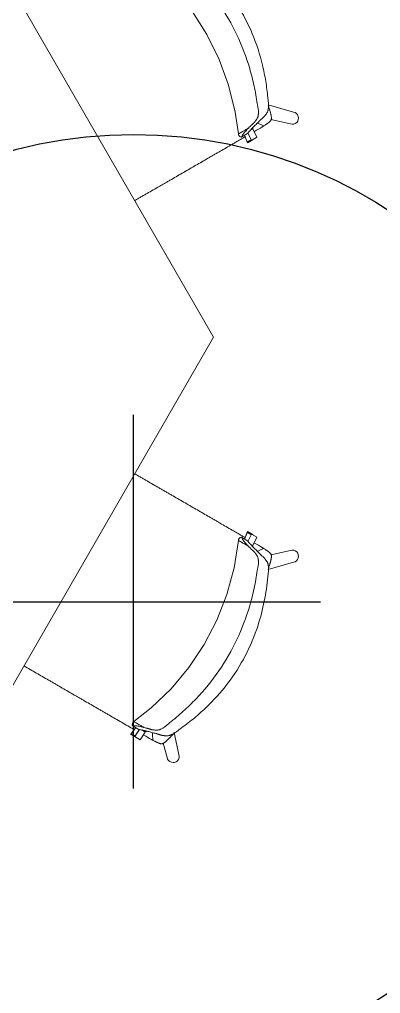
# Model space of a CAD drawing. Header units: millimetres. Extents: x 155920 to 295199, y -4084 to 97293.
# Drawn here: x 186302 to 187076, y 19317 to 21402 of the extents above; entities that cross this region are included whole.
import ezdxf

# ---------------------------------------------------------------- set-up
doc = ezdxf.new("R2010")
doc.units = ezdxf.units.MM
doc.header["$MEASUREMENT"] = 0
doc.layers.add('I-FURN', color=8, linetype='CONTINUOUS', lineweight=9)
doc.layers.add('Social Distancing', color=7, linetype='CONTINUOUS')

msp = doc.modelspace()

# ---------------------------------------------------------------- linework, layer by layer
at = {"layer": 'I-FURN'}
for p, q in [((186718.1, 20721.6), (186143, 21717.5)), ((186672.1, 21419.1), (186703.8, 21369.3)), ((186703.8, 21369.3), (186730, 21316.2)), ((186730, 21316.2), (186750.3, 21260.7)), ((186750.3, 21260.7), (186764.5, 21203.3)), ((186764.5, 21203.3), (186771.3, 21156.5)), ((186889.3, 21203.2), (186834.8, 21218.7)), ((186841.1, 21187.2), (186882.9, 21177.9)), ((186797.1, 21164.4), (186802.2, 21167.4)), ((186799.2, 21166.7), (186801.8, 21168.2)), ((186802.2, 21167.4), (186811, 21149.4)), ((186771.3, 21156.5), (186771.8, 21154.7)), ((186771.8, 21154.7), (186772.6, 21153)), ((186772.6, 21153), (186773.6, 21151.8)), ((186773.6, 21151.8), (186775.3, 21150.3)), ((186775.3, 21150.3), (186777.2, 21149.4)), ((186790.8, 21157.2), (186779, 21150.4)), ((186784.3, 21153.5), (186790.8, 21138.5)), ((186784.4, 21153.5), (186791.2, 21137.6)), ((186799.5, 21142.8), (186792.4, 21157.3)), ((186792.4, 21138.3), (186802.8, 21144.3)), ((186811, 21149.4), (186799.5, 21142.8)), ((186143.1, 19725.6), (186718.1, 20721.6)), ((186790.8, 20304.6), (186784.3, 20289.5)), ((186791.2, 20305.4), (186784.4, 20289.5)), ((186802.8, 20298.7), (186792.4, 20304.8)), ((186771.3, 20286.6), (186762.2, 20228.2)), ((186771.9, 20288.6), (186771.3, 20286.6)), ((186773, 20290.6), (186771.9, 20288.6)), ((186774, 20291.7), (186773, 20290.6)), ((186775.5, 20292.9), (186774, 20291.7)), ((186777.2, 20293.7), (186775.5, 20292.9)), ((186779, 20292.6), (186790.8, 20285.8)), ((186792.4, 20285.7), (186799.5, 20300.3)), ((186799.5, 20300.3), (186811, 20293.6)), ((186811, 20293.6), (186802.2, 20275.7)), ((186802.2, 20275.7), (186797.1, 20278.6)), ((186801.8, 20274.8), (186799.2, 20276.4)), ((186882.9, 20265.1), (186841.1, 20255.8)), ((186762.2, 20228.2), (186746.8, 20171.1)), ((186834.8, 20224.3), (186889.3, 20239.8)), ((186746.8, 20171.1), (186725.3, 20116)), ((186725.3, 20116), (186697.9, 20063.6)), ((186697.9, 20063.6), (186665.1, 20014.4)), ((186665.1, 20014.4), (186627.2, 19969)), ((186627.2, 19969), (186584.5, 19928.1)), ((186584.5, 19928.1), (186547.4, 19898.8)), ((186544.1, 19892), (186544.3, 19893.8)), ((186544.2, 19890.1), (186544.1, 19892)), ((186544.3, 19893.8), (186544.8, 19895.3)), ((186544.8, 19895.3), (186545.9, 19897.2)), ((186545.9, 19897.2), (186547.4, 19898.8)), ((186546, 19889.1), (186557.8, 19882.2)), ((186551.5, 19885.9), (186540.6, 19871.3)), ((186540.6, 19871.3), (186552.1, 19864.6)), ((186551.4, 19885.9), (186541, 19872.1)), ((186549.2, 19866.7), (186559.4, 19881.9)), ((186560.7, 19860), (186549.2, 19866.7)), ((186549.6, 19867.5), (186559.3, 19882)), ((186571.9, 19876.6), (186560.7, 19860)), ((186564.2, 19881), (186571.9, 19876.6)), ((186567.2, 19880.4), (186572.3, 19877.4)), ((186644, 19828.4), (186633.7, 19874.9)), ((186610.1, 19852.5), (186618.7, 19822))]:
    msp.add_line(p, q, dxfattribs=at)
for centre, start, end in [((186887, 21190.4), 251.9662, 79.5824), ((186887, 20252.7), 280.4176, 108.0338), ((186631.6, 19824.3), 190.3941, 18.0104)]:
    msp.add_arc(centre, 13.1, start, end, dxfattribs=at)
for centre, major_axis, start_param, end_param in [((186803.7, 21126.9), (-8.7, 15.1), 6.026179, 6.605675), ((186804.1, 21126.1), (-8.7, 15.1), 6.026179, 6.605675), ((186803.7, 20316.2), (-8.7, -15.1), 5.960696, 6.540192), ((186804.1, 20317), (-8.7, -15.1), 5.960696, 6.540192), ((186537, 19854.3), (-8.7, -15.1), 2.884586, 3.464082), ((186537.5, 19855.1), (-8.7, -15.1), 2.884586, 3.464082), ((186548.6, 19847.6), (-8.7, -15.1), 3.380441, 3.464082)]:
    msp.add_ellipse(centre, major_axis=major_axis, ratio=0.978487, start_param=start_param, end_param=end_param, dxfattribs=at)
for points, knots in [([(186646.2, 21560), (186660.7, 21549.8), (186688.5, 21528), (186730.6, 21486.6), (186770.2, 21434.9), (186803, 21371.9), (186821.1, 21315.6), (186830.3, 21269.3), (186833.3, 21245.9), (186834.3, 21234.1)], [-1, -1, -1, -1, -0.863636, -0.727273, -0.545455, -0.363636, -0.181818, -0.090909, 0, 0, 0, 0]), ([(186811.7, 21221.1), (186810, 21233.9), (186805.5, 21259.2), (186792.9, 21309.2), (186770, 21369.5), (186731.3, 21436.6), (186690.4, 21486.6), (186653.5, 21522.6), (186633.8, 21539.1), (186623.6, 21547)], [-1, -1, -1, -1, -0.9, -0.8, -0.6, -0.4, -0.2, -0.1, 0, 0, 0, 0]), ([(186834.3, 21234.1), (186834.8, 21231.5), (186835.6, 21226.5), (186836, 21220.8), (186836, 21216.7), (186835.9, 21213.7), (186835.6, 21211.5), (186835.4, 21209.9), (186835.3, 21209.1), (186835.2, 21208.5), (186835, 21207.9), (186834.8, 21207.1), (186834.5, 21205.8), (186833.8, 21204), (186832.9, 21202.2), (186831.9, 21200.6), (186830.8, 21199), (186829.7, 21197.6), (186828.8, 21196.5), (186828.2, 21195.8), (186827.8, 21195.3), (186827.6, 21195), (186827.3, 21194.7), (186827, 21194.2), (186826.4, 21193.5), (186825.6, 21192.6), (186824.6, 21191.7), (186823.3, 21190.5), (186821.9, 21189.4), (186820.6, 21188.3), (186819.7, 21187.4), (186818.7, 21186.5), (186817.5, 21185.2), (186815.3, 21183.1), (186812.4, 21180.2), (186809.1, 21176.9), (186806, 21173.8), (186803, 21170.8), (186800.3, 21167.9), (186797.8, 21165.3), (186796.4, 21163.7), (186795.8, 21162.9)], [0, 0, 0, 0, 0.035714, 0.071429, 0.089286, 0.107143, 0.125, 0.133929, 0.138393, 0.142857, 0.147321, 0.151786, 0.160714, 0.178571, 0.196429, 0.214286, 0.232143, 0.25, 0.267857, 0.276786, 0.28125, 0.285714, 0.290179, 0.294643, 0.303571, 0.321429, 0.339286, 0.357143, 0.392857, 0.410714, 0.428571, 0.446429, 0.464286, 0.5, 0.571429, 0.642857, 0.714286, 0.785714, 0.857143, 0.928571, 1, 1, 1, 1]), ([(186792.9, 21169), (186794, 21170.1), (186795.8, 21171.9), (186797.8, 21174), (186799, 21175.1), (186799.8, 21176), (186800.7, 21176.8), (186801.9, 21177.8), (186803, 21178.7), (186804.1, 21179.7), (186805, 21180.6), (186805.7, 21181.4), (186806.2, 21182.1), (186806.5, 21182.5), (186806.7, 21182.8), (186807, 21183.1), (186807.3, 21183.5), (186807.8, 21184.3), (186808.7, 21185.4), (186809.7, 21186.8), (186810.8, 21188.4), (186811.8, 21190.1), (186812.7, 21192), (186813.3, 21193.7), (186813.6, 21195), (186813.8, 21195.8), (186813.9, 21196.4), (186813.9, 21197), (186814, 21197.8), (186814.2, 21199.3), (186814.3, 21201.5), (186814.3, 21204.4), (186814.1, 21208.4), (186813.4, 21213.8), (186812.4, 21218.6), (186811.7, 21221.1)], [0, 0, 0, 0, 0.125, 0.1875, 0.21875, 0.25, 0.28125, 0.3125, 0.375, 0.40625, 0.4375, 0.46875, 0.484375, 0.492188, 0.5, 0.507812, 0.515625, 0.53125, 0.5625, 0.59375, 0.625, 0.65625, 0.6875, 0.71875, 0.734375, 0.742188, 0.75, 0.757812, 0.765625, 0.78125, 0.8125, 0.84375, 0.875, 0.9375, 1, 1, 1, 1]), ([(186835.1, 21218.4), (186835.8, 21216.2), (186837, 21212.5), (186838.3, 21208.2), (186839, 21205.7), (186839.6, 21203.9), (186840, 21202.2), (186840.4, 21200.7), (186840.8, 21199.1), (186841.2, 21197.3), (186841.6, 21195.5), (186841.9, 21193.7), (186842, 21192.2), (186842.1, 21191.1), (186842.1, 21190.3), (186842.1, 21189.5), (186841.9, 21188.5), (186841.6, 21187.2), (186841.1, 21185.8), (186840.3, 21184.6), (186839.5, 21183.7), (186838.5, 21182.7), (186837.5, 21181.9), (186836.8, 21181.4), (186836.4, 21181), (186836.1, 21180.8), (186835.8, 21180.6), (186835.4, 21180.3), (186834.7, 21179.7), (186833.6, 21179), (186832.6, 21178.3), (186831.8, 21177.8), (186831.1, 21177.3), (186830.5, 21176.8), (186829.5, 21176.2), (186827.9, 21175.2), (186826.5, 21174.3), (186825.6, 21173.7)], [0, 0, 0, 0, 0.125, 0.1875, 0.21875, 0.25, 0.28125, 0.3125, 0.34375, 0.375, 0.40625, 0.4375, 0.46875, 0.484375, 0.5, 0.515625, 0.53125, 0.5625, 0.59375, 0.625, 0.65625, 0.6875, 0.71875, 0.734375, 0.742188, 0.75, 0.757812, 0.765625, 0.78125, 0.8125, 0.84375, 0.859375, 0.875, 0.890625, 0.90625, 0.9375, 1, 1, 1, 1]), ([(186812.1, 21180.5), (186812.4, 21180.2), (186814.6, 21178.8), (186818.9, 21176.4), (186823.3, 21174.5), (186825.6, 21173.7)], [0.93933321, 0.93933321, 0.93933321, 0.93933321, 0.94444444, 0.97222222, 1, 1, 1, 1]), ([(186792.3, 21168.6), (186789.9, 21167.3), (186785.5, 21164.7), (186780.1, 21161.6), (186776, 21159.2), (186773.7, 21157.9), (186772.5, 21157.2), (186771.8, 21156.8), (186771.4, 21156.6), (186771.3, 21156.5), (186771.3, 21156.5)], [0.008853, 0.008853, 0.008853, 0.008853, 0.1111111, 0.2222222, 0.3333333, 0.4444444, 0.5, 0.5555556, 0.6111111, 0.6625707, 0.6625707, 0.6625707, 0.6625707]), ([(186779, 21150.4), (186779, 21150.9), (186779.1, 21152), (186780.2, 21154.4), (186782.3, 21157.3), (186785.2, 21160.7), (186788.5, 21164.5), (186791, 21167.1), (186792.3, 21168.3)], [0, 0, 0, 0, 0.1666667, 0.3333333, 0.5, 0.6666667, 0.8333333, 0.9755639, 0.9755639, 0.9755639, 0.9755639]), ([(186802.2, 21167.3), (186802.3, 21167.8), (186802.4, 21168.7), (186802.5, 21169.7), (186802.5, 21170.1)], [-0.8741323, -0.8741323, -0.8741323, -0.8741323, -0.6666667, -0.4718724, -0.4718724, -0.4718724, -0.4718724]), ([(186786.4, 21150.8), (186785.8, 21150.4), (186782.9, 21148.8), (186777.9, 21145.9), (186771.1, 21142), (186764.4, 21138.1), (186755.7, 21133), (186745, 21126.9), (186734.4, 21120.7), (186725.8, 21115.8), (186719.2, 21112), (186712.6, 21108.2), (186703.9, 21103.2), (186693.1, 21096.9), (186680.3, 21089.5), (186667.1, 21081.9), (186654, 21074.3), (186641.1, 21066.9), (186630.2, 21060.6), (186621.5, 21055.6), (186614.9, 21051.8), (186608.3, 21047.9), (186599.6, 21042.9), (186588.8, 21036.7), (186578, 21030.5), (186569.3, 21025.4), (186562.6, 21021.6), (186556, 21017.8), (186551.5, 21015.2), (186549.2, 21013.8), (186549, 21013.7)], [-0.8977274, -0.8977274, -0.8977274, -0.8977274, -0.8928571, -0.875, -0.8571429, -0.8392857, -0.8214286, -0.7857143, -0.75, -0.7321429, -0.7142857, -0.6964286, -0.6785714, -0.6428571, -0.6071429, -0.5714286, -0.5357143, -0.5, -0.4642857, -0.4464286, -0.4285714, -0.4107143, -0.3928571, -0.3571429, -0.3214286, -0.3035714, -0.2857143, -0.2678571, -0.25, -0.2485148, -0.2485148, -0.2485148, -0.2485148]), ([(186549, 20429.3), (186549.2, 20429.2), (186551.5, 20427.9), (186556, 20425.3), (186562.6, 20421.5), (186569.3, 20417.6), (186578, 20412.6), (186588.8, 20406.4), (186599.6, 20400.1), (186608.3, 20395.1), (186614.9, 20391.3), (186621.5, 20387.5), (186630.2, 20382.4), (186641.1, 20376.2), (186654, 20368.7), (186667.1, 20361.1), (186680.3, 20353.6), (186693.1, 20346.1), (186703.9, 20339.9), (186712.6, 20334.9), (186719.2, 20331.1), (186725.8, 20327.3), (186734.4, 20322.3), (186745, 20316.2), (186755.7, 20310), (186764.4, 20305), (186771.1, 20301.1), (186777.9, 20297.2), (186782.9, 20294.3), (186785.8, 20292.6), (186786.4, 20292.3)], [-0.7515277, -0.7515277, -0.7515277, -0.7515277, -0.75, -0.7321429, -0.7142857, -0.6964286, -0.6785714, -0.6428571, -0.6071429, -0.5892857, -0.5714286, -0.5535714, -0.5357143, -0.5, -0.4642857, -0.4285714, -0.3928571, -0.3571429, -0.3214286, -0.3035714, -0.2857143, -0.2678571, -0.25, -0.2142857, -0.1785714, -0.1607143, -0.1428571, -0.125, -0.1071429, -0.1022726, -0.1022726, -0.1022726, -0.1022726]), ([(186771.3, 20286.6), (186771.3, 20286.6), (186771.4, 20286.5), (186771.9, 20286.2), (186772.7, 20285.8), (186774.4, 20284.8), (186777.8, 20282.8), (186783.9, 20279.3), (186789.4, 20276.1), (186792.3, 20274.4)], [0.3374293, 0.3374293, 0.3374293, 0.3374293, 0.3888889, 0.4444444, 0.5138889, 0.5833333, 0.7222222, 0.8611111, 0.991147, 0.991147, 0.991147, 0.991147]), ([(186792.3, 20274.7), (186791, 20276), (186788.5, 20278.6), (186785.2, 20282.3), (186782.3, 20285.7), (186780.2, 20288.6), (186779.1, 20291), (186779, 20292.2), (186779, 20292.6)], [0.0244361, 0.0244361, 0.0244361, 0.0244361, 0.1666667, 0.3333333, 0.5, 0.6666667, 0.8333333, 1, 1, 1, 1]), ([(186811.7, 20221.9), (186812.4, 20224.4), (186813.4, 20229.2), (186814.1, 20234.7), (186814.3, 20238.7), (186814.3, 20241.5), (186814.2, 20243.7), (186814, 20245.2), (186813.9, 20246.1), (186813.9, 20246.7), (186813.8, 20247.3), (186813.6, 20248), (186813.3, 20249.3), (186812.7, 20251.1), (186811.8, 20252.9), (186810.8, 20254.7), (186809.7, 20256.2), (186808.7, 20257.6), (186807.8, 20258.8), (186807.3, 20259.5), (186807, 20260), (186806.7, 20260.3), (186806.5, 20260.6), (186806.2, 20261), (186805.7, 20261.6), (186805, 20262.5), (186804.1, 20263.3), (186803, 20264.3), (186801.9, 20265.3), (186800.7, 20266.2), (186799.8, 20267.1), (186799, 20267.9), (186797.8, 20269.1), (186795.8, 20271.2), (186794, 20272.9), (186792.9, 20274.1)], [0, 0, 0, 0, 0.0625, 0.125, 0.15625, 0.1875, 0.21875, 0.234375, 0.242188, 0.25, 0.257812, 0.265625, 0.28125, 0.3125, 0.34375, 0.375, 0.40625, 0.4375, 0.46875, 0.484375, 0.492188, 0.5, 0.507812, 0.515625, 0.53125, 0.5625, 0.59375, 0.625, 0.6875, 0.71875, 0.75, 0.78125, 0.8125, 0.875, 1, 1, 1, 1]), ([(186795.8, 20280.1), (186797.1, 20278.6), (186799.4, 20276.1), (186803, 20272.3), (186806, 20269.3), (186809.1, 20266.2), (186812.4, 20262.9), (186815.3, 20259.9), (186817.8, 20257.5), (186819.4, 20255.9), (186820.6, 20254.8), (186821.9, 20253.6), (186823.3, 20252.6), (186824.6, 20251.4), (186825.6, 20250.4), (186826.4, 20249.5), (186827, 20248.8), (186827.3, 20248.4), (186827.6, 20248.1), (186827.8, 20247.7), (186828.2, 20247.3), (186828.8, 20246.5), (186829.7, 20245.4), (186830.8, 20244), (186831.9, 20242.5), (186832.9, 20240.8), (186833.8, 20239), (186834.5, 20237.3), (186834.8, 20236), (186835, 20235.2), (186835.2, 20234.6), (186835.3, 20234), (186835.4, 20233.1), (186835.6, 20231.6), (186835.9, 20229.3), (186836, 20226.4), (186836, 20222.2), (186835.6, 20216.6), (186834.8, 20211.5), (186834.3, 20208.9)], [0, 0, 0, 0, 0.142857, 0.214286, 0.285714, 0.357143, 0.428571, 0.5, 0.535714, 0.571429, 0.589286, 0.607143, 0.642857, 0.660714, 0.678571, 0.696429, 0.705357, 0.709821, 0.714286, 0.71875, 0.723214, 0.732143, 0.75, 0.767857, 0.785714, 0.803571, 0.821429, 0.839286, 0.848214, 0.852679, 0.857143, 0.861607, 0.866071, 0.875, 0.892857, 0.910714, 0.928571, 0.964286, 1, 1, 1, 1]), ([(186802.5, 20272.9), (186802.5, 20273.4), (186802.4, 20274.4), (186802.3, 20275.2), (186802.2, 20275.7)], [-0.5281276, -0.5281276, -0.5281276, -0.5281276, -0.3333333, -0.1258677, -0.1258677, -0.1258677, -0.1258677]), ([(186825.6, 20269.4), (186823.3, 20268.6), (186818.9, 20266.7), (186814.6, 20264.3), (186812.4, 20262.8), (186812.1, 20262.6)], [0, 0, 0, 0, 0.02777778, 0.05555556, 0.06066679, 0.06066679, 0.06066679, 0.06066679]), ([(186825.6, 20269.4), (186826.5, 20268.8), (186827.9, 20267.9), (186829.5, 20266.8), (186830.5, 20266.2), (186831.1, 20265.7), (186831.8, 20265.3), (186832.6, 20264.7), (186833.6, 20264), (186834.7, 20263.3), (186835.4, 20262.8), (186835.8, 20262.5), (186836.1, 20262.3), (186836.4, 20262), (186836.8, 20261.7), (186837.5, 20261.1), (186838.5, 20260.4), (186839.5, 20259.4), (186840.3, 20258.4), (186841.1, 20257.3), (186841.6, 20255.9), (186841.9, 20254.6), (186842.1, 20253.5), (186842.1, 20252.7), (186842.1, 20251.9), (186842, 20250.8), (186841.9, 20249.4), (186841.6, 20247.6), (186841.2, 20245.8), (186840.8, 20244), (186840.4, 20242.4), (186840, 20240.8), (186839.6, 20239.2), (186839, 20237.3), (186838.3, 20234.9), (186837, 20230.6), (186835.8, 20226.9), (186835.1, 20224.6)], [0, 0, 0, 0, 0.0625, 0.09375, 0.109375, 0.125, 0.140625, 0.15625, 0.1875, 0.21875, 0.234375, 0.242188, 0.25, 0.257812, 0.265625, 0.28125, 0.3125, 0.34375, 0.375, 0.40625, 0.4375, 0.46875, 0.484375, 0.5, 0.515625, 0.53125, 0.5625, 0.59375, 0.625, 0.65625, 0.6875, 0.71875, 0.75, 0.78125, 0.8125, 0.875, 1, 1, 1, 1]), ([(186623.6, 19896.1), (186633.8, 19904), (186653.5, 19920.5), (186690.4, 19956.4), (186731.3, 20006.4), (186770, 20073.5), (186792.9, 20133.9), (186805.5, 20183.8), (186810, 20209.2), (186811.7, 20221.9)], [-1, -1, -1, -1, -0.9, -0.8, -0.6, -0.4, -0.2, -0.1, 0, 0, 0, 0]), ([(186834.3, 20208.9), (186832.7, 20191.3), (186827.7, 20156.2), (186812.9, 20099), (186788, 20038.9), (186749.8, 19979), (186710.1, 19935.2), (186674.6, 19904.1), (186655.8, 19889.8), (186646.2, 19883)], [-1, -1, -1, -1, -0.863636, -0.727273, -0.545455, -0.363636, -0.181818, -0.090909, 0, 0, 0, 0]), ([(186549, 19881.3), (186548.6, 19881.5), (186543.8, 19884.2), (186534.4, 19889.6), (186521.1, 19897.4), (186508, 19904.9), (186497.2, 19911.1), (186488.5, 19916.2), (186481.9, 19920), (186475.2, 19923.8), (186466.5, 19928.9), (186455.7, 19935.1), (186444.9, 19941.3), (186436.3, 19946.3), (186429.7, 19950.1), (186423.1, 19953.9), (186414.5, 19958.9), (186403.8, 19965.1), (186393.1, 19971.2), (186384.4, 19976.3), (186377.8, 19980.1), (186371.2, 19983.9), (186362.5, 19988.9), (186351.6, 19995.2), (186338.5, 20002.8), (186325.2, 20010.5), (186316.3, 20015.6), (186311.8, 20018.2), (186311.7, 20018.3)], [-0.896036, -0.896036, -0.896036, -0.896036, -0.8928571, -0.8571429, -0.8214286, -0.7857143, -0.75, -0.7321429, -0.7142857, -0.6964286, -0.6785714, -0.6428571, -0.6071429, -0.5892857, -0.5714286, -0.5535714, -0.5357143, -0.5, -0.4642857, -0.4464286, -0.4285714, -0.4107143, -0.3928571, -0.3571429, -0.3214286, -0.2857143, -0.25, -0.2489174, -0.2489174, -0.2489174, -0.2489174]), ([(186569, 19886.3), (186566.4, 19887.8), (186561.8, 19890.5), (186556.3, 19893.7), (186552.1, 19896.1), (186549.8, 19897.4), (186548.6, 19898.1), (186548, 19898.5), (186547.5, 19898.7), (186547.4, 19898.8), (186547.4, 19898.8)], [0, 0, 0, 0, 0.1111111, 0.2222222, 0.3333333, 0.4444444, 0.5, 0.5555556, 0.6111111, 0.6625707, 0.6625707, 0.6625707, 0.6625707]), ([(186569, 19886.3), (186570.6, 19885.9), (186573, 19885.3), (186575.8, 19884.6), (186577.4, 19884.1), (186578.6, 19883.8), (186579.7, 19883.5), (186581.2, 19883), (186582.5, 19882.4), (186584, 19882), (186585.1, 19881.6), (186586.2, 19881.4), (186587, 19881.3), (186587.5, 19881.3), (186587.9, 19881.2), (186588.3, 19881.2), (186588.8, 19881.2), (186589.7, 19881), (186591.1, 19880.9), (186592.9, 19880.7), (186594.8, 19880.5), (186596.8, 19880.5), (186598.8, 19880.7), (186600.6, 19881), (186601.9, 19881.4), (186602.7, 19881.7), (186603.2, 19881.9), (186603.8, 19882.1), (186604.6, 19882.4), (186605.9, 19883), (186607.9, 19884), (186610.4, 19885.5), (186613.8, 19887.7), (186618.1, 19891), (186621.7, 19894.3), (186623.6, 19896.1)], [0, 0, 0, 0, 0.125, 0.1875, 0.21875, 0.25, 0.28125, 0.3125, 0.375, 0.40625, 0.4375, 0.46875, 0.484375, 0.492188, 0.5, 0.507812, 0.515625, 0.53125, 0.5625, 0.59375, 0.625, 0.65625, 0.6875, 0.71875, 0.734375, 0.742188, 0.75, 0.757812, 0.765625, 0.78125, 0.8125, 0.84375, 0.875, 0.9375, 1, 1, 1, 1]), ([(186646.2, 19883), (186644.1, 19881.3), (186640.2, 19878.1), (186635.5, 19874.9), (186631.9, 19872.8), (186629.3, 19871.5), (186627.2, 19870.5), (186625.8, 19870), (186625, 19869.7), (186624.4, 19869.5), (186623.8, 19869.3), (186623, 19869), (186621.7, 19868.7), (186619.8, 19868.4), (186617.8, 19868.3), (186615.8, 19868.4), (186614, 19868.5), (186612.2, 19868.8), (186610.8, 19869), (186609.9, 19869.2), (186609.3, 19869.2), (186608.9, 19869.3), (186608.5, 19869.3), (186608, 19869.4), (186607.1, 19869.6), (186605.9, 19869.8), (186604.5, 19870.2), (186602.9, 19870.8), (186601.2, 19871.4), (186599.6, 19872), (186598.4, 19872.3), (186597.1, 19872.7), (186595.4, 19873.2), (186592.5, 19874), (186588.4, 19875.1), (186583.9, 19876.3), (186579.7, 19877.4), (186575.6, 19878.5), (186571.8, 19879.4), (186568.3, 19880.2), (186566.2, 19880.6), (186565.2, 19880.8)], [0, 0, 0, 0, 0.035714, 0.071429, 0.089286, 0.107143, 0.125, 0.133929, 0.138393, 0.142857, 0.147321, 0.151786, 0.160714, 0.178571, 0.196429, 0.214286, 0.232143, 0.25, 0.267857, 0.276786, 0.28125, 0.285714, 0.290179, 0.294643, 0.303571, 0.321429, 0.339286, 0.357143, 0.392857, 0.410714, 0.428571, 0.446429, 0.464286, 0.5, 0.571429, 0.642857, 0.714286, 0.785714, 0.857143, 0.928571, 1, 1, 1, 1]), ([(186572.2, 19877.4), (186572.7, 19877.6), (186573.5, 19878), (186574.4, 19878.4), (186574.8, 19878.6)], [-0.8810546, -0.8810546, -0.8810546, -0.8810546, -0.6666667, -0.4718724, -0.4718724, -0.4718724, -0.4718724]), ([(186587.7, 19875.3), (186587.6, 19874.4), (186587.4, 19871.3), (186587.5, 19865.8), (186588, 19861.1), (186588.5, 19858.7)], [0.93303317, 0.93303317, 0.93303317, 0.93303317, 0.94444444, 0.97222222, 1, 1, 1, 1]), ([(186632, 19872.9), (186630.4, 19871.1), (186627.8, 19868.2), (186624.7, 19864.9), (186623, 19863.1), (186621.6, 19861.7), (186620.4, 19860.5), (186619.3, 19859.4), (186618.1, 19858.2), (186616.8, 19857), (186615.4, 19855.7), (186614, 19854.6), (186612.8, 19853.7), (186611.9, 19853.1), (186611.2, 19852.7), (186610.5, 19852.4), (186609.5, 19851.9), (186608.2, 19851.6), (186606.7, 19851.4), (186605.3, 19851.4), (186604.1, 19851.7), (186602.7, 19852.1), (186601.6, 19852.5), (186600.8, 19852.8), (186600.3, 19853), (186599.9, 19853.2), (186599.6, 19853.3), (186599.1, 19853.5), (186598.3, 19853.9), (186597.1, 19854.4), (186596, 19854.9), (186595.1, 19855.4), (186594.4, 19855.7), (186593.7, 19856.1), (186592.7, 19856.6), (186590.9, 19857.4), (186589.5, 19858.2), (186588.5, 19858.7)], [0, 0, 0, 0, 0.125, 0.1875, 0.21875, 0.25, 0.28125, 0.3125, 0.34375, 0.375, 0.40625, 0.4375, 0.46875, 0.484375, 0.5, 0.515625, 0.53125, 0.5625, 0.59375, 0.625, 0.65625, 0.6875, 0.71875, 0.734375, 0.742188, 0.75, 0.757812, 0.765625, 0.78125, 0.8125, 0.84375, 0.859375, 0.875, 0.890625, 0.90625, 0.9375, 1, 1, 1, 1])]:
    msp.add_open_spline(points, degree=3, knots=knots, dxfattribs=at)
for points in [[(186795.8, 21162.9), (186794.9, 21161.9), (186793.1, 21160), (186791.6, 21158.1), (186790.8, 21157.2)], [(186822.4, 21171.6), (186817.1, 21168.5), (186811.6, 21165.3), (186806, 21162.1)], [(186825.6, 21173.7), (186825.1, 21173.3), (186824, 21172.6), (186822.9, 21171.9), (186822.4, 21171.6)], [(186777.9, 21149.8), (186777.6, 21149.6), (186777.2, 21149.4), (186777.3, 21149.4), (186777.8, 21149.7), (186778.5, 21150.2), (186779, 21150.4)], [(186779, 20292.6), (186778.5, 20292.9), (186777.8, 20293.3), (186777.3, 20293.6), (186777.2, 20293.7), (186777.6, 20293.5), (186777.9, 20293.3)], [(186790.8, 20285.8), (186791.6, 20284.9), (186793.1, 20283.1), (186794.9, 20281.1), (186795.8, 20280.1)], [(186806, 20281), (186811.6, 20277.7), (186817.1, 20274.6), (186822.4, 20271.5)], [(186822.4, 20271.5), (186822.9, 20271.1), (186824, 20270.4), (186825.1, 20269.7), (186825.6, 20269.4)], [(186544.9, 19889.7), (186544.6, 19889.9), (186544.2, 19890.1), (186544.3, 19890.1), (186544.8, 19889.7), (186545.5, 19889.3), (186546, 19889.1)], [(186546, 19889.1), (186546.4, 19889.3), (186547.5, 19889.8), (186550.1, 19890), (186553.6, 19889.6), (186558, 19888.9), (186563.2, 19887.8), (186567, 19886.8), (186569, 19886.3)], [(186565.2, 19880.8), (186563.9, 19881.1), (186561.3, 19881.6), (186559, 19882), (186557.8, 19882.2)], [(186585.1, 19860.4), (186579.8, 19863.5), (186574.3, 19866.6), (186568.7, 19869.9)], [(186632, 19872.9), (186632.8, 19873.8), (186633.6, 19874.7), (186634.4, 19875.7)], [(186634.4, 19875.6), (186633.6, 19874.7), (186632.8, 19873.8), (186632, 19872.9)], [(186588.5, 19858.7), (186587.9, 19859), (186586.8, 19859.6), (186585.6, 19860.1), (186585.1, 19860.4)]]:
    msp.add_open_spline(points, degree=3, dxfattribs=at)
at = {"layer": 'Social Distancing'}
for p, q in [((186546.9, 19755.5), (186546.9, 20555.5)), ((186146.9, 20155.5), (186946.9, 20155.5))]:
    msp.add_line(p, q, dxfattribs=at)
msp.add_circle((186546.9, 20155.5), 1000, dxfattribs=at)

doc.saveas('drawing.dxf')
